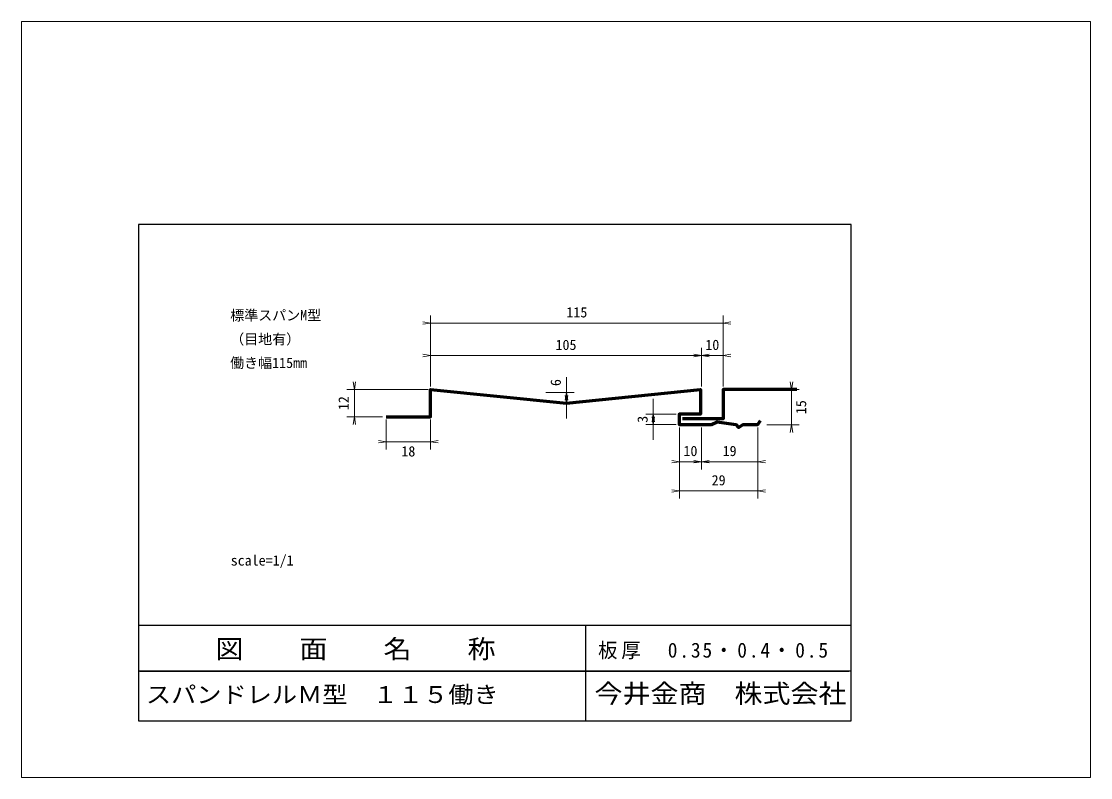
# Model space of a CAD drawing. Units: millimetres on the paper. Extents: x -210 to 210, y -148 to 148.
import ezdxf
from ezdxf.enums import TextEntityAlignment as Align

# ---------------------------------------------------------------- set-up
doc = ezdxf.new("R2010")
doc.units = ezdxf.units.MM
doc.layers.add('0-1_0', color=7, linetype='Continuous', lineweight=25)
doc.layers.add('0-2_レイヤー 1', color=7, linetype='Continuous', lineweight=13)
doc.styles.add('ＭＳ ゴシック', font='')
doc.styles.get('ＭＳ ゴシック').set_extended_font_data('MS Gothic')

# ---------------------------------------------------------------- blocks, each defined once
blk = doc.blocks.new('open_arrow')
at = {"color": 0, "linetype": 'Continuous', "lineweight": -2}
blk.add_lwpolyline([(7.5, 1.25), (0, 0), (7.5, -1.25)], dxfattribs=at)

msp = doc.modelspace()

# ---------------------------------------------------------------- linework, layer by layer
at = {"layer": '0-1_0'}
for p, q in [((115.957, -88.719), (-164.043, -88.719)), ((11.589, -88.719), (11.589, -126.506)), ((115.957, -106.671), (-164.043, -106.671)), ((-163.51, -106.671), (115.087, -106.671))]:
    msp.add_line(p, q, dxfattribs=at)
at = {"layer": '0-1_0', "lineweight": 13}
for points in [[(210, -148.5), (210, 148.5), (-210, 148.5), (-210, -148.5)], [(-210, -148.5), (116.691, -148.5), (210, -148.5)]]:
    msp.add_lwpolyline(points, dxfattribs=at)
at = {"layer": '0-1_0'}
msp.add_lwpolyline([(-164.043, -126.257), (115.957, -126.257), (115.957, 68.743), (-164.043, 68.743)], close=True, dxfattribs=at)
at = {"layer": '0-2_レイヤー 1'}
for p, q in [((-49.256, 5.125), (-49.256, 33.04)), ((-49.256, 30.04), (65.685, 30.04)), ((65.685, 5.125), (65.685, 33.04)), ((-49.256, 5.125), (-49.256, 20.246)), ((-49.256, 17.246), (57.123, 17.246)), ((57.123, 5.125), (57.123, 20.246)), ((57.123, 5.125), (57.123, 20.246)), ((57.123, 17.246), (65.685, 17.246)), ((65.685, 5.125), (65.685, 20.246)), ((4.106, -7.419), (4.106, 8.717)), ((-50.276, 3.946), (-82.2, 3.946)), ((-79.2, -6.818), (-79.2, 3.946)), ((-4.011, 2.717), (7.106, 2.717)), ((38.224, -15.845), (38.224, 0.26)), ((65.685, 3.946), (95.479, 3.946)), ((92.479, -9.967), (92.479, 3.946)), ((4.106, -1.419), (1.106, -1.419)), ((-68.111, -6.818), (-82.2, -6.818)), ((-66.744, -7.838), (-66.744, -19.579)), ((-49.256, -7.838), (-49.256, -19.579)), ((47.171, -5.74), (35.224, -5.74)), ((47.171, -9.845), (35.224, -9.845)), ((48.519, -11.011), (48.519, -27.435)), ((48.519, -11.011), (48.519, -38.918)), ((57.123, -11.011), (57.123, -27.435)), ((57.123, -11.011), (57.123, -27.435)), ((79.274, -11.011), (79.274, -27.435)), ((79.274, -11.011), (79.274, -38.918)), ((82.769, -9.967), (95.479, -9.967)), ((-66.744, -16.579), (-49.256, -16.579)), ((48.519, -24.435), (57.123, -24.435)), ((57.123, -24.435), (79.274, -24.435)), ((48.519, -35.918), (79.274, -35.918))]:
    msp.add_line(p, q, dxfattribs=at)
at = {"layer": '0-2_レイヤー 1', "lineweight": 60}
for points in [[(-66.744, -6.784), (-49.256, -6.784), (-49.256, 3.946), (4.106, -1.419), (56.822, 3.946), (56.822, -5.74), (48.424, -5.74), (48.424, -9.845), (61.107, -9.845), (63.323, -8.794), (70.583, -9.843), (71.752, -11.011), (73.466, -9.845), (79.338, -9.845), (80.38, -8.211)], [(94.609, 3.946), (65.685, 3.946), (65.685, -7.557), (49.692, -7.557)]]:
    msp.add_lwpolyline(points, dxfattribs=at)

# ---------------------------------------------------------------- block references
at = {"layer": '0-2_レイヤー 1', "xscale": 0.4, "yscale": 0.4}
for p, rotation in [((-49.256, 30.04), 180), ((-49.256, 17.246), 180), ((57.123, 17.246), 180), ((-79.2, 3.946), 90), ((92.479, 3.946), 90), ((4.106, 2.717), 270), ((4.106, -1.419), 90), ((-79.2, -6.818), 270), ((38.224, -5.74), 270), ((38.224, -9.845), 90), ((92.479, -9.967), 270), ((-66.744, -16.579), 180), ((48.519, -24.435), 180), ((57.123, -24.435), 180), ((48.519, -35.918), 180)]:
    msp.add_blockref('open_arrow', p, dxfattribs=dict(at, rotation=rotation))
for p in [(65.685, 30.04), (57.123, 17.246), (65.685, 17.246), (-49.256, -16.579), (57.123, -24.435), (79.274, -24.435), (79.274, -35.918)]:
    msp.add_blockref('open_arrow', p, dxfattribs=at)

# ---------------------------------------------------------------- texts
at = {"layer": '0-1_0', "color": 6, "style": 'ＭＳ ゴシック', "width": 1.1}
for s, height, p in [('図\u3000\u3000面\u3000\u3000名\u3000\u3000称', 7.331, (-133.772, -103.846)), ('スパンドレルＭ型\u3000１１５働き', 6.598, (-161.099, -121.166)), ('今井金商\u3000株式会社', 7.331, (15.118, -121.349))]:
    msp.add_text(s, height=height, dxfattribs=at).set_placement(p, align=Align.BOTTOM_LEFT)
at = {"layer": '0-1_0', "insert": (16.545, -102.02), "char_height": 5.865, "attachment_point": 7, "style": 'ＭＳ ゴシック'}
msp.add_mtext('\\T1.2;\\W0.95;板厚\u30000.35・0.4・0.5', dxfattribs=at)
at = {"layer": '0-2_レイヤー 1', "style": 'ＭＳ ゴシック'}
for s, p in [('標準スパンM型', (-127.966, 29.849)), ('115', (4.09, 31.04)), ('（目地有）', (-127.966, 20.47)), ('105', (-0.191, 18.246)), ('10', (58.654, 18.246)), ('働き幅115mm', (-127.994, 11.174)), ('18', (-60.75, -23.579)), ('10', (50.071, -23.435)), ('19', (65.449, -23.435)), ('29', (61.146, -34.918)), ('scale=1/1', (-127.77, -66.427))]:
    msp.add_text(s, height=4.032, dxfattribs=at).set_placement(p, align=Align.BOTTOM_LEFT)
for s, p in [('6', (3.106, 5.274)), ('12', (-80.2, -4.186)), ('15', (99.479, -5.76)), ('3', (37.224, -9.167))]:
    msp.add_text(s, height=4.032, rotation=90, dxfattribs=at).set_placement(p, align=Align.BOTTOM_LEFT)

doc.saveas('drawing.dxf')
